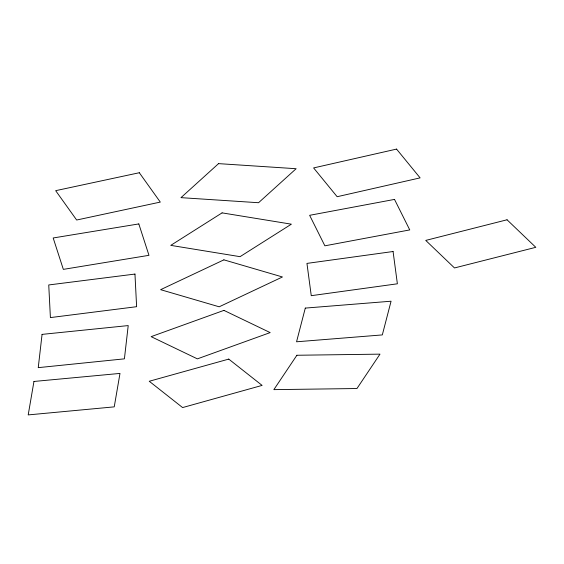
<?xml version="1.0" encoding="UTF-8"?>
<svg xmlns="http://www.w3.org/2000/svg" width="564" height="564" viewBox="0 0 564 564"><rect width="100%" height="100%" fill="white"/><g stroke="black" fill="none" stroke-linecap="round" stroke-linejoin="round"><path stroke-width="0.85" d="M42.067 334.382L38.246 367.643L124.404 358.845L128.218 325.583L42.067 334.382M33.953 381.461L28.2 414.907L114.238 406.863L119.991 373.417L33.953 381.461M305.293 308.092L296.551 341.791L382.321 334.917L391.064 301.218L305.293 308.092M296.89 355.257L273.857 389.639L356.956 388.526L379.988 354.143L296.89 355.257M218.55 163.63L180.973 197.647L258.552 202.723L296.135 168.714L218.55 163.63M222.082 212.875L170.758 245.368L240.052 256.669L291.376 224.176L222.082 212.875M223.887 259.849L160.62 289.677L219.184 306.802L282.444 276.973L223.887 259.849M223.922 310.383L151.138 336.652L197.386 358.866L270.17 332.598L223.922 310.383M228.751 359.099L149.248 381.264L182.602 407.568L262.105 385.402L228.751 359.099M507.043 219.784L425.742 240.412L454.499 267.949L535.8 247.321L507.043 219.784M396.562 149.093L313.612 167.924L337.152 196.716L420.109 177.879L396.562 149.093M139.315 172.732L55.674 190.674L76.655 220.023L160.296 202.088L139.315 172.732M394.511 199.409L309.636 215.314L324.878 245.819L409.753 229.915L394.511 199.409M138.822 223.922L53.185 237.973L63.337 269.373L148.966 255.323L138.822 223.922M393.073 251.516L306.95 263.402L311.257 295.684L397.38 283.798L393.073 251.516M134.965 274.062L48.744 284.954L50.4 317.588L136.615 306.696L134.965 274.062"/></g></svg>
